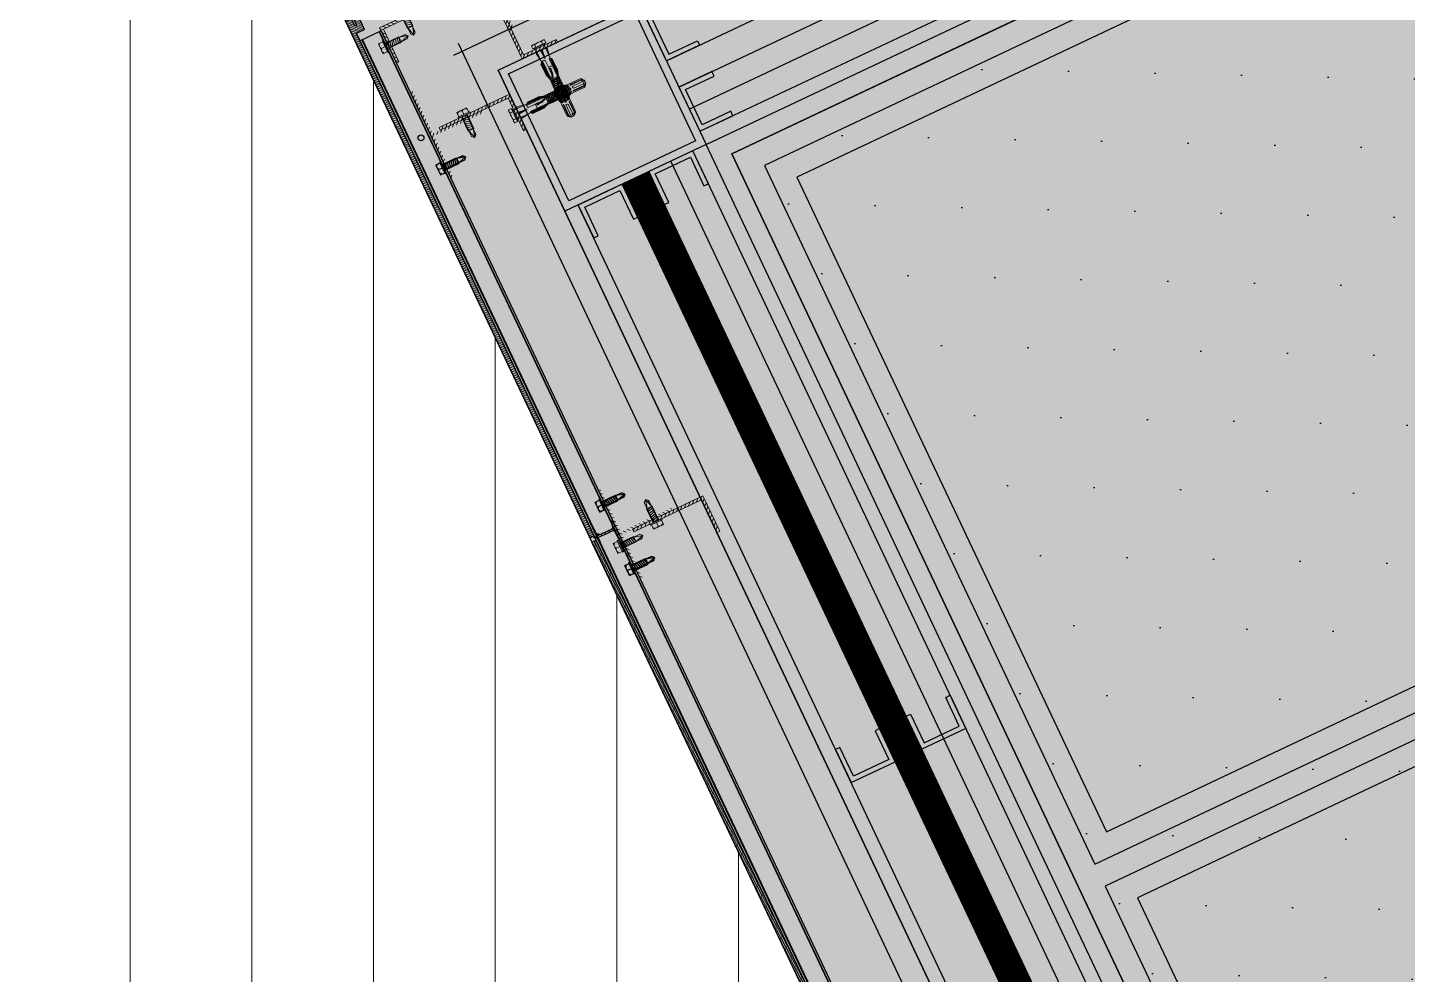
# Model space of a CAD drawing. Header units: metres. Extents: x 678805 to 1359287, y 2747329 to 5497370.
# Drawn here: x 679721.941 to 679723.355, y 2748702.322 to 2748703.293 of the extents above; entities that cross this region are included whole.
import ezdxf
from ezdxf.enums import TextEntityAlignment as Align

# ---------------------------------------------------------------- set-up
doc = ezdxf.new("R2010")
doc.units = ezdxf.units.M
doc.linetypes.add('XREF_MON_BUILDINGS$0$Hidden', pattern=[0.004, 0.002, -0.002])
doc.linetypes.add('XREF_MON_SFT_TREES$0$HIDDEN', pattern=[0.375, 0.25, -0.125])
for name, color, linetype in [('00_XREF_MON_HSC_PAVEMENT', 7, 'Continuous'), ('00_XREF_TWQ_BUILDINGS', 7, 'Continuous'), ('00_XREF_TWQ_SFT_TREES', 7, 'Continuous'), ('XREF_MON_BUILDINGS$0$00-Modulos DEFINIDOS', 7, 'Continuous'), ('XREF_MON_BUILDINGS$0$00-Modulos ROOFS', 2, 'Continuous'), ('XREF_MON_BUILDINGS$0$02-H-INST', 252, 'Continuous'), ('XREF_MON_BUILDINGS$0$02-L-01_Structure', 2, 'Continuous'), ('XREF_MON_BUILDINGS$0$02-L-01_Structure t2', 7, 'Continuous'), ('XREF_MON_BUILDINGS$0$02-L-01_Struture aux', 4, 'Continuous'), ('XREF_MON_BUILDINGS$0$02-L-Insulation', 252, 'Continuous'), ('XREF_MON_BUILDINGS$0$02-L-INT Panel', 5, 'Continuous'), ('XREF_MON_BUILDINGS$0$02-L-panel', 5, 'Continuous'), ('XREF_MON_BUILDINGS$0$02_L_Furniture', 7, 'Continuous'), ('XREF_MON_SFT_TREES$0$SL_TREE_CANOPY', 251, 'XREF_MON_SFT_TREES$0$HIDDEN')]:
    doc.layers.add(name, color=color, linetype=linetype)
for name, color, linetype, true_color in [('02-L-Waterfeatures 01', 7, 'Continuous', 0x4da6ff), ('XREF_MON_BUILDINGS$0$0-WIPEOUTS', 7, 'Continuous', 0xffffff), ('XREF_MON_BUILDINGS$0$02-KL-06 Food_Kiosks', 7, 'Continuous', 0xdf5911), ('XREF_MON_SFT_TREES$0$SL_TREE_AZADIRACHTA_INDICA', 7, 'Continuous', 0x9ec82d)]:
    doc.layers.add(name, color=color, linetype=linetype, true_color=true_color)
doc.layers.add('XREF_MON_BUILDINGS$0$00-AUX STRUCTURE', color=3, linetype='Continuous', plot=False)
doc.layers.add('XREF_MON_BUILDINGS$0$00_AUX', color=3, linetype='Continuous', plot=False)
for name, color, linetype, lineweight in [('XREF_MON_BUILDINGS$0$02-H-251', 251, 'Continuous', 0), ('XREF_MON_BUILDINGS$0$02-H-254', 254, 'Continuous', 0), ('XREF_MON_BUILDINGS$0$02-L-01_Structure L', 7, 'Continuous', 5), ('XREF_MON_BUILDINGS$0$02-L-01_Structure T', 8, 'Continuous', 5), ('XREF_MON_GENERAL_LAYOUT$0$02-L-Material Change', 251, 'Continuous', 5)]:
    doc.layers.add(name, color=color, linetype=linetype, lineweight=lineweight)
doc.layers.add('XREF_MON_HSC_PAVEMENT$0$03-TR-Pavement_02_Sealed Gravel', color=7, linetype='Continuous', lineweight=5, true_color=0x38321e)
doc.layers.add('XREF_MON_HSC_PAVEMENT$0$03-TR-Pavement_06_Concrete Slab in situ', color=7, linetype='Continuous', lineweight=9, true_color=0xf7f7f7)
doc.layers.get('XREF_MON_BUILDINGS$0$02-KL-06 Food_Kiosks').off()
doc.layers.get('XREF_MON_SFT_TREES$0$SL_TREE_AZADIRACHTA_INDICA').off()
doc.styles.add('XREF_MON_GENERAL_LAYOUT$0$Standard', font='arial.ttf')
doc.linetypes.add('XREF_MON_BUILDINGS$0$BATTING', pattern='A,0.0001,-0.1,[134,ltypeshp.shx,S=0.1,R=0,X=-0.1,Y=0],-0.2,[134,ltypeshp.shx,S=0.1,R=180,X=0.1,Y=0],-0.1', length=0.4001)

# ---------------------------------------------------------------- blocks, each defined once
blk = doc.blocks.new('XREF_MON_BUILDINGS$0$modulo kiosco')
at = {"layer": 'XREF_MON_BUILDINGS$0$0-WIPEOUTS', "true_color": 0xfcfcfc}
h = blk.add_hatch(color=7, dxfattribs=at)
h.dxf.hatch_style = 1
h.paths.add_polyline_path([(119.6986, -61.6206), (119.6986, -56.8206), (124.4986, -56.8206), (124.4986, -61.6206)])
at = {"layer": 'XREF_MON_BUILDINGS$0$00-Modulos ROOFS', "lineweight": 0}
blk.add_lwpolyline([(119.6986, -61.6206), (119.6986, -56.8206), (124.4986, -56.8206), (124.4986, -61.6206)], close=True, dxfattribs=at)
at = {"layer": 'XREF_MON_BUILDINGS$0$00-Modulos ROOFS'}
blk.add_lwpolyline([(124.4986, -57.1206), (124.4986, -56.8206), (124.1986, -56.8206), (119.9986, -56.8206), (119.6986, -56.8206), (119.6986, -57.1206), (119.6986, -61.3206), (119.6986, -61.6206), (119.9986, -61.6206), (124.1986, -61.6206), (124.4986, -61.6206), (124.4986, -61.3206)], close=True, dxfattribs=at)
blk = doc.blocks.new('XREF_MON_BUILDINGS$0$PILAR STRUCTURE')
at = {"layer": 'XREF_MON_BUILDINGS$0$02-L-01_Structure', "linetype": 'Continuous'}
h = blk.add_hatch(dxfattribs=at)
h.set_pattern_fill('ANGLE', color=252)
h.set_pattern_definition([(0, (-144.6596, 18.5684), (0, 6.985), [5.08, -1.905]), (90, (-144.6596, 18.5684), (-6.985, 4e-16), [5.08, -1.905])])
h.paths.add_polyline_path([(-0.08, -0.08), (0.08, -0.08), (0.08, 0.08), (-0.08, 0.08)])
h.paths.add_polyline_path([(-0.072, -0.072), (0.072, -0.072), (0.072, 0.072), (-0.072, 0.072)], flags=16)
h = blk.add_hatch(color=252, dxfattribs=at)
h.dxf.hatch_style = 1
h.paths.add_polyline_path([(-0.072, -0.072), (0.072, -0.072), (0.072, 0.072), (-0.072, 0.072)], flags=16)
h.paths.add_polyline_path([(-0.08, -0.08), (0.08, -0.08), (0.08, 0.08), (-0.08, 0.08)])
for points in [[(-0.08, -0.08), (0.08, -0.08), (0.08, 0.08), (-0.08, 0.08)], [(-0.072, -0.072), (0.072, -0.072), (0.072, 0.072), (-0.072, 0.072)]]:
    blk.add_lwpolyline(points, close=True, dxfattribs=at)
blk = doc.blocks.new('XREF_MON_BUILDINGS$0$ULMA_Escuadra40x80_Seccion')
at = {"layer": 'XREF_MON_BUILDINGS$0$02-H-251', "ltscale": 125}
h = blk.add_hatch(dxfattribs=at)
h.set_pattern_fill('ANSI31', color=256, scale=0.001, angle=360, style=0)
h.paths.add_polyline_path([(0, 0.08), (0.003, 0.08), (0.003, 0.003), (0.04, 0.003), (0.04, 0), (0, 0)])
at = {"layer": 'XREF_MON_BUILDINGS$0$02-L-01_Structure L', "linetype": 'Continuous'}
blk.add_lwpolyline([(0, 0.08), (0.003, 0.08), (0.003, 0.003), (0.04, 0.003), (0.04, 0), (0, 0)], close=True, dxfattribs=at)
blk = doc.blocks.new('XREF_MON_BUILDINGS$0$ULMA_Anclaje fijacion a forjado y a cerramiento base')
at = {"layer": 'XREF_MON_BUILDINGS$0$02-L-01_Structure T', "linetype": 'Continuous'}
for p, q in [((-0.095, 0.0049), (-0.098, 0.0019)), ((-0.095, 0.0038), (-0.098, 0.0016)), ((-0.098, 0.0009), (-0.095, 0.0031)), ((-0.098, 0), (-0.098, 0.0019)), ((-0.098, 0), (-0.098, -0.0019)), ((-0.095, 0.0012), (-0.096, 0.0004)), ((-0.0564, 0.0049), (-0.095, 0.0049)), ((-0.095, 0.0038), (-0.095, 0.0049)), ((-0.0795, 0.0038), (-0.095, 0.0038)), ((-0.0795, 0.0031), (-0.095, 0.0031)), ((-0.095, 0.0012), (-0.095, 0.0031)), ((-0.0805, 0.0012), (-0.095, 0.0012)), ((-0.0805, 0.0008), (-0.0805, 0.0012)), ((-0.0792, 0.0037), (-0.0795, 0.0038)), ((-0.0795, 0.0031), (-0.0792, 0.0032)), ((-0.079, 0.0034), (-0.0792, 0.0037)), ((-0.0792, 0.0032), (-0.079, 0.0034)), ((-0.0724, 0.0005), (-0.0775, 0.0005)), ((-0.0724, 0.0005), (-0.0775, 0.0005)), ((-0.0428, 0.003), (-0.0768, 0.003)), ((-0.0768, 0.0005), (-0.0768, 0.003)), ((-0.076, 0.0036), (-0.076, 0.0049)), ((-0.058, 0.0036), (-0.076, 0.0036)), ((-0.0755, 0.0049), (-0.0699, 0.0064)), ((-0.0755, 0.0043), (-0.0755, 0.0049)), ((-0.0752, 0.0005), (-0.0752, 0.003)), ((-0.057, 0.0044), (-0.075, 0.0044)), ((-0.0744, 0.0005), (-0.0744, 0.003)), ((-0.0728, 0.0005), (-0.0728, 0.003)), ((-0.072, 0.0005), (-0.072, 0.003)), ((-0.0599, 0.006), (-0.0714, 0.006)), ((-0.0714, 0.006), (-0.0714, 0.0049)), ((-0.0714, 0.006), (-0.0714, 0.0049)), ((-0.0704, 0.0008), (-0.0704, 0.003)), ((-0.0704, 0.0003), (-0.0704, 0.0008)), ((-0.0606, 0.0064), (-0.0699, 0.0064)), ((-0.0699, 0.0064), (-0.0699, 0.006)), ((-0.0696, 0.003), (-0.0696, 0)), ((-0.068, 0.0019), (-0.068, 0.003)), ((-0.068, 0.0008), (-0.068, 0.0019)), ((-0.068, 0), (-0.068, 0.0008)), ((-0.068, 0), (-0.068, -0.0008)), ((-0.0672, 0.0021), (-0.0672, 0.003)), ((-0.0672, 0.0011), (-0.0672, 0.0021)), ((-0.0672, 0), (-0.0672, 0.0011)), ((-0.0672, 0), (-0.0672, -0.0011)), ((-0.0656, 0.0022), (-0.0656, 0.003)), ((-0.0656, 0.0012), (-0.0656, 0.0022)), ((-0.0656, 0), (-0.0656, 0.0012)), ((-0.0656, 0), (-0.0656, -0.0013)), ((-0.0648, 0.0022), (-0.0648, 0.003)), ((-0.0648, 0.0012), (-0.0648, 0.0022)), ((-0.0648, 0), (-0.0648, 0.0012)), ((-0.0648, 0), (-0.0648, -0.0013)), ((-0.0632, 0.0022), (-0.0632, 0.003)), ((-0.0632, 0.0012), (-0.0632, 0.0022)), ((-0.0632, 0), (-0.0632, 0.0012)), ((-0.0632, 0), (-0.0632, -0.0013)), ((-0.0586, 0.0022), (-0.0625, 0.0022)), ((-0.0586, 0.0012), (-0.0625, 0.0012)), ((-0.0624, 0.0022), (-0.0624, 0.003)), ((-0.0624, 0), (-0.0624, 0.0012)), ((-0.0624, 0), (-0.0624, -0.0013)), ((-0.0608, 0.0022), (-0.0608, 0.003)), ((-0.0608, 0), (-0.0608, 0.0012)), ((-0.0608, 0), (-0.0608, -0.0013)), ((-0.0606, 0.0064), (-0.0606, 0.006)), ((-0.0606, 0.0064), (-0.058, 0.0049)), ((-0.06, 0.0022), (-0.06, 0.003)), ((-0.06, 0), (-0.06, 0.0012)), ((-0.06, 0), (-0.06, -0.003)), ((-0.0599, 0.006), (-0.0599, 0.0049)), ((-0.0584, 0.0022), (-0.0584, 0.003)), ((-0.0584, 0), (-0.0584, 0.0012)), ((-0.0584, 0), (-0.0584, -0.003)), ((-0.058, 0.0049), (-0.058, 0.0044)), ((-0.0576, 0.0022), (-0.0576, 0.003)), ((-0.0576, -0.003), (-0.0576, 0.0012)), ((-0.057, 0.0046), (-0.057, 0.0049)), ((-0.0564, 0.003), (-0.0564, 0.0049)), ((-0.056, 0.0018), (-0.056, 0.003)), ((-0.056, 0), (-0.056, 0.0007)), ((-0.056, 0), (-0.056, -0.003)), ((-0.0548, 0.0049), (-0.0559, 0.0042)), ((-0.0552, 0.0014), (-0.0552, 0.003)), ((-0.0552, 0.0003), (-0.0552, -0.003)), ((-0.054, 0.0049), (-0.0548, 0.0049)), ((-0.0548, 0.003), (-0.0548, 0.0049)), ((-0.054, 0.003), (-0.054, 0.0049)), ((-0.0536, 0.0003), (-0.0536, 0.003)), ((-0.0524, 0.0049), (-0.0535, 0.0042)), ((-0.0528, 0), (-0.0528, 0.003)), ((-0.0528, 0), (-0.0528, -0.0003)), ((-0.0524, 0.003), (-0.0524, 0.0049)), ((-0.0516, 0.0049), (-0.0524, 0.0049)), ((-0.0516, 0.003), (-0.0516, 0.0049)), ((-0.0512, 0), (-0.0512, 0.003)), ((-0.0512, 0), (-0.0512, -0.001)), ((-0.05, 0.0049), (-0.0511, 0.0042)), ((-0.0504, 0), (-0.0504, 0.003)), ((-0.0504, 0), (-0.0504, -0.0012)), ((-0.0492, 0.0049), (-0.05, 0.0049)), ((-0.05, 0.003), (-0.05, 0.0049)), ((-0.0492, 0.003), (-0.0492, 0.0049)), ((-0.0488, 0.0022), (-0.0488, 0.003)), ((-0.0488, 0.0012), (-0.0488, 0.0026)), ((-0.0488, 0), (-0.0488, 0.0012)), ((-0.0488, 0), (-0.0488, -0.0013)), ((-0.0476, 0.0049), (-0.0487, 0.0042)), ((-0.048, 0), (-0.048, 0.003)), ((-0.048, 0), (-0.048, -0.0013)), ((-0.0476, 0.003), (-0.0476, 0.0049)), ((-0.0468, 0.0049), (-0.0476, 0.0049)), ((-0.0424, 0.0022), (-0.0475, 0.0022)), ((-0.0424, 0.0012), (-0.0475, 0.0012)), ((-0.0468, 0.003), (-0.0468, 0.0049)), ((-0.0464, 0.0022), (-0.0464, 0.003)), ((-0.0464, 0), (-0.0464, 0.0012)), ((-0.0464, 0), (-0.0464, -0.0013)), ((-0.0452, 0.0049), (-0.0463, 0.0042)), ((-0.0456, 0.0022), (-0.0456, 0.003)), ((-0.0456, 0), (-0.0456, 0.0012)), ((-0.0456, 0), (-0.0456, -0.0013)), ((-0.0444, 0.0049), (-0.0452, 0.0049)), ((-0.0452, 0.003), (-0.0452, 0.0049)), ((-0.0444, 0.003), (-0.0444, 0.0049)), ((-0.044, 0.0022), (-0.044, 0.003)), ((-0.044, 0.0022), (-0.044, 0.003)), ((-0.044, 0), (-0.044, 0.0012)), ((-0.044, 0), (-0.044, 0.0012)), ((-0.044, 0), (-0.044, -0.0013)), ((-0.044, 0), (-0.044, -0.003)), ((-0.0428, 0.0049), (-0.0439, 0.0042)), ((0, 0.0049), (-0.0428, 0.0049)), ((-0.0428, 0.003), (-0.0428, 0.0049)), ((-0.042, 0.0049), (-0.042, 0.0022)), ((-0.0185, 0.0036), (-0.042, 0.0036)), ((-0.042, 0.0012), (-0.042, 0.001)), ((-0.0405, 0.001), (-0.042, 0.001)), ((-0.0415, 0.0049), (-0.0359, 0.0064)), ((-0.0415, 0.0043), (-0.0415, 0.0049)), ((-0.0175, 0.0044), (-0.041, 0.0044)), ((-0.0312, 0.001), (-0.038, 0.001)), ((-0.0196, 0.006), (-0.0374, 0.006)), ((-0.0374, 0.006), (-0.0374, 0.0049)), ((-0.02, 0.0064), (-0.0359, 0.0064)), ((-0.0359, 0.0064), (-0.0359, 0.006)), ((-0.0356, 0.0005), (-0.0319, 0.0005)), ((-0.0319, 0.0005), (-0.0356, 0.0005)), ((-0.0282, 0.001), (-0.0308, 0.001)), ((-0.0282, 0.001), (-0.028, 0.0008)), ((-0.0282, 0.001), (-0.0282, -0.0036)), ((-0.0278, 0.001), (-0.028, 0.0008)), ((-0.028, 0.0008), (-0.028, -0.0036)), ((-0.0278, 0.001), (-0.0278, -0.0036)), ((-0.018, 0.001), (-0.0278, 0.001)), ((-0.02, 0.0064), (-0.02, 0.006)), ((-0.0185, 0.0049), (-0.02, 0.0064)), ((-0.0196, 0.0049), (-0.0196, 0.006)), ((-0.0185, 0.0049), (-0.0185, 0.0044)), ((-0.0175, 0.0049), (-0.0175, 0.0015)), ((-0.0052, 0.0064), (-0.0159, 0.0049)), ((-0.0043, 0.0009), (-0.0159, 0)), ((-0.0159, 0), (-0.0052, 0)), ((-0.0052, 0.0049), (-0.0052, 0.0064)), ((-0.0052, 0.0064), (-0.0043, 0.0049)), ((-0.0043, 0.0009), (-0.0052, 0)), ((-0.0043, -0.0009), (-0.0052, 0)), ((-0.0043, -0.0009), (-0.0043, 0.0009)), ((0.0015, 0.0064), (0, 0.0049)), ((0, 0), (0, 0.0049)), ((0, 0), (0, -0.0049)), ((0.002, 0.0064), (0.0015, 0.0064)), ((0.0015, 0), (0.0015, 0.0064)), ((0.0015, 0), (0.0015, -0.0064)), ((0.002, 0.0075), (0.0059, 0.0075)), ((0.002, -0.0075), (0.002, 0.0075)), ((0.002, 0), (0.002, 0.0064)), ((0.002, 0.0038), (0.0059, 0.0038)), ((0.002, 0), (0.002, -0.0064)), ((0.0065, 0.0065), (0.0059, 0.0075)), ((0.0065, -0.0065), (0.0065, 0.0065)), ((-0.098, -0.0009), (-0.095, -0.0031)), ((-0.095, -0.0038), (-0.098, -0.0016)), ((-0.095, -0.0049), (-0.098, -0.0019)), ((-0.095, -0.0012), (-0.096, -0.0004)), ((-0.095, -0.0012), (-0.095, -0.0031)), ((-0.0825, -0.0012), (-0.095, -0.0012)), ((-0.0795, -0.0031), (-0.095, -0.0031)), ((-0.095, -0.0038), (-0.095, -0.0049)), ((-0.0795, -0.0038), (-0.095, -0.0038)), ((-0.0564, -0.0049), (-0.095, -0.0049)), ((-0.0792, -0.0032), (-0.0795, -0.0031)), ((-0.0795, -0.0038), (-0.0792, -0.0037)), ((-0.079, -0.0034), (-0.0792, -0.0032)), ((-0.0792, -0.0037), (-0.079, -0.0034)), ((-0.0724, -0.0005), (-0.0775, -0.0005)), ((-0.0724, -0.0005), (-0.0775, -0.0005)), ((-0.0768, -0.0005), (-0.0768, -0.003)), ((-0.0428, -0.003), (-0.0768, -0.003)), ((-0.076, -0.0036), (-0.076, -0.0049)), ((-0.058, -0.0036), (-0.076, -0.0036)), ((-0.0755, -0.0043), (-0.0755, -0.0049)), ((-0.0755, -0.0049), (-0.0699, -0.0064)), ((-0.0752, -0.0005), (-0.0752, -0.003)), ((-0.057, -0.0044), (-0.075, -0.0044)), ((-0.0744, -0.0005), (-0.0744, -0.003)), ((-0.0728, -0.0005), (-0.0728, -0.003)), ((-0.072, -0.0005), (-0.072, -0.003)), ((-0.0714, -0.0049), (-0.0714, -0.006)), ((-0.0714, -0.0049), (-0.0714, -0.006)), ((-0.0599, -0.006), (-0.0714, -0.006)), ((-0.0704, -0.0008), (-0.0704, -0.003)), ((-0.0699, -0.006), (-0.0699, -0.0064)), ((-0.0606, -0.0064), (-0.0699, -0.0064)), ((-0.0696, -0.0011), (-0.0696, -0.003)), ((-0.068, -0.0019), (-0.068, -0.003)), ((-0.0672, -0.0021), (-0.0672, -0.003)), ((-0.0605, -0.0013), (-0.0656, -0.0013)), ((-0.0656, -0.0022), (-0.0656, -0.003)), ((-0.0656, -0.0022), (-0.0605, -0.0022)), ((-0.0648, -0.0022), (-0.0648, -0.003)), ((-0.0632, -0.0022), (-0.0632, -0.003)), ((-0.0624, -0.0022), (-0.0624, -0.003)), ((-0.0608, -0.0022), (-0.0608, -0.003)), ((-0.0606, -0.0064), (-0.058, -0.0049)), ((-0.0606, -0.006), (-0.0606, -0.0064)), ((-0.0599, -0.0049), (-0.0599, -0.006)), ((-0.058, -0.0044), (-0.058, -0.0049)), ((-0.057, -0.0044), (-0.057, -0.0049)), ((-0.0564, -0.003), (-0.0564, -0.0049)), ((-0.0548, -0.0049), (-0.0559, -0.0042)), ((-0.0548, -0.003), (-0.0548, -0.0049)), ((-0.054, -0.0049), (-0.0548, -0.0049)), ((-0.054, -0.003), (-0.054, -0.0049)), ((-0.0536, -0.0009), (-0.0536, -0.003)), ((-0.0524, -0.0049), (-0.0535, -0.0042)), ((-0.0528, -0.0014), (-0.0528, -0.003)), ((-0.0524, -0.003), (-0.0524, -0.0049)), ((-0.0516, -0.0049), (-0.0524, -0.0049)), ((-0.0516, -0.003), (-0.0516, -0.0049)), ((-0.0512, -0.002), (-0.0512, -0.003)), ((-0.05, -0.0049), (-0.0511, -0.0042)), ((-0.0504, -0.0022), (-0.0504, -0.003)), ((-0.05, -0.003), (-0.05, -0.0049)), ((-0.0492, -0.0049), (-0.05, -0.0049)), ((-0.0455, -0.0013), (-0.0494, -0.0013)), ((-0.0455, -0.0022), (-0.0494, -0.0022)), ((-0.0492, -0.003), (-0.0492, -0.0049)), ((-0.0488, -0.0022), (-0.0488, -0.003)), ((-0.0476, -0.0049), (-0.0487, -0.0042)), ((-0.048, -0.0022), (-0.048, -0.003)), ((-0.0476, -0.003), (-0.0476, -0.0049)), ((-0.0468, -0.0049), (-0.0476, -0.0049)), ((-0.0468, -0.003), (-0.0468, -0.0049)), ((-0.0464, -0.0022), (-0.0464, -0.003)), ((-0.0452, -0.0049), (-0.0463, -0.0042)), ((-0.0456, -0.0022), (-0.0456, -0.003)), ((-0.0452, -0.003), (-0.0452, -0.0049)), ((-0.0444, -0.0049), (-0.0452, -0.0049)), ((-0.0444, -0.003), (-0.0444, -0.0049)), ((-0.044, -0.0022), (-0.044, -0.003)), ((-0.0428, -0.0049), (-0.0439, -0.0042)), ((-0.0428, -0.003), (-0.0428, -0.0049)), ((0, -0.0049), (-0.0428, -0.0049)), ((-0.042, -0.0036), (-0.042, -0.0049)), ((-0.0185, -0.0036), (-0.042, -0.0036)), ((-0.0415, -0.0043), (-0.0415, -0.0049)), ((-0.0415, -0.0049), (-0.0359, -0.0064)), ((-0.0175, -0.0044), (-0.041, -0.0044)), ((-0.0374, -0.0049), (-0.0374, -0.006)), ((-0.0196, -0.006), (-0.0374, -0.006)), ((-0.0359, -0.006), (-0.0359, -0.0064)), ((-0.02, -0.0064), (-0.0359, -0.0064)), ((-0.0319, -0.0005), (-0.0356, -0.0005)), ((-0.0356, -0.0005), (-0.0319, -0.0005)), ((-0.0185, -0.0049), (-0.02, -0.0064)), ((-0.02, -0.006), (-0.02, -0.0064)), ((-0.0196, -0.0049), (-0.0196, -0.006)), ((-0.0185, -0.0044), (-0.0185, -0.0049)), ((-0.0175, -0.0046), (-0.0175, -0.0049)), ((-0.0043, -0.0009), (-0.0159, 0)), ((-0.0052, -0.0064), (-0.0159, -0.0049)), ((-0.0052, -0.0049), (-0.0052, -0.0064)), ((-0.0052, -0.0064), (-0.0043, -0.0049)), ((0.0015, -0.0064), (0, -0.0049)), ((0.002, -0.0064), (0.0015, -0.0064)), ((0.002, -0.0038), (0.0059, -0.0038)), ((0.002, -0.0075), (0.0059, -0.0075)), ((0.0065, -0.0065), (0.0059, -0.0075))]:
    blk.add_line(p, q, dxfattribs=at)
for centre, radius, start, end in [((-0.0957, 0), 0.0005, 130.2691, 229.7309), ((-0.0825, 0.0008), 0.002, 270, 0), ((-0.0775, 0), 0.0005, 89.9975, 270), ((-0.0775, 0), 0.0005, 90, 270.0025), ((-0.075, 0.0034), 0.001, 90, 168.463), ((-0.0724, -0.007), 0.0075, 61.0463, 90), ((-0.0695, 0.006), 0.001, 180, 0), ((-0.0671, 0.006), 0.001, 180, 0), ((-0.0647, 0.006), 0.001, 180, 0), ((-0.0623, 0.006), 0.001, 180, 0), ((-0.0625, 0.0017), 0.0005, 90, 270.0116), ((-0.0605, 0.0017), 0.0005, 270.0013, 90), ((-0.0586, -0.0053), 0.0075, 48.5904, 90), ((-0.0586, -0.0053), 0.0065, 48.5904, 90), ((-0.058, 0.0046), 0.001, 270, 0), ((-0.0561, 0.0045), 0.0003, 180, 300), ((-0.0586, 0.0052), 0.0065, 306.1289, 311.4096), ((-0.0494, -0.0053), 0.0075, 128.1223, 131.4096), ((-0.0537, 0.0045), 0.0003, 180, 300), ((-0.0494, 0.0052), 0.0065, 228.5904, 270), ((-0.0513, 0.0045), 0.0003, 180, 300), ((-0.0489, 0.0045), 0.0003, 180, 300), ((-0.0475, 0.0017), 0.0005, 90, 270.0025), ((-0.0465, 0.0045), 0.0003, 180, 300), ((-0.0455, 0.0017), 0.0005, 270, 90), ((-0.0441, 0.0045), 0.0003, 180, 300), ((-0.0424, -0.0053), 0.0075, 61.0463, 90), ((-0.0424, -0.0053), 0.0065, 61.0463, 90), ((-0.041, 0.0034), 0.001, 90, 168.463), ((-0.0356, 0.007), 0.0075, 241.0463, 270), ((-0.0356, 0.007), 0.0065, 241.0463, 269.9987), ((-0.0356, -0.007), 0.0075, 90, 111.0361), ((-0.0355, 0.006), 0.001, 180, 0), ((-0.0355, 0.006), 0.001, 180, 0), ((-0.0327, 0.006), 0.001, 180, 0), ((-0.031, 0), 0.001, 209.9997, 150), ((-0.031, 0), 0.001, 210, 150.0003), ((-0.0299, 0.006), 0.001, 180, 0), ((-0.0271, 0.006), 0.001, 180, 0), ((-0.0243, 0.006), 0.001, 180, 0), ((-0.0215, 0.006), 0.001, 180, 0), ((-0.0185, 0.0046), 0.001, 270, 0), ((-0.018, 0.0015), 0.0005, 270, 0), ((0.0032, 0.0056), 0.00332, 325.6168, 34.3832), ((-0.0059, 0), 0.0124, 342.4126, 17.5874), ((-0.075, -0.0034), 0.001, 191.537, 270), ((-0.0724, 0.007), 0.0075, 270, 291.0395), ((-0.0724, -0.007), 0.0065, 61.0463, 90), ((-0.0695, -0.006), 0.001, 0, 180), ((-0.0656, 0.0052), 0.0075, 241.0463, 270), ((-0.0656, 0.0052), 0.0065, 241.0463, 269.9987), ((-0.0671, -0.006), 0.001, 0, 180), ((-0.0647, -0.006), 0.001, 0, 180), ((-0.0623, -0.006), 0.001, 0, 180), ((-0.0625, -0.0018), 0.0005, 89.9884, 270), ((-0.0605, -0.0018), 0.0005, 270, 89.9987), ((-0.058, -0.0046), 0.001, 11.537, 90), ((-0.0561, -0.0045), 0.0003, 60, 180), ((-0.0494, 0.0052), 0.0075, 228.5904, 270), ((-0.0586, 0.0052), 0.0075, 308.1223, 311.4096), ((-0.0537, -0.0045), 0.0003, 60, 180), ((-0.0494, -0.0053), 0.0065, 126.1289, 131.4096), ((-0.0513, -0.0045), 0.0003, 60, 180), ((-0.0489, -0.0045), 0.0003, 60, 180), ((-0.0475, -0.0018), 0.0005, 89.9975, 270), ((-0.0465, -0.0045), 0.0003, 60, 180), ((-0.0455, -0.0018), 0.0005, 270, 90), ((-0.0441, -0.0045), 0.0003, 60, 180), ((-0.041, -0.0034), 0.001, 191.537, 270), ((-0.0355, -0.006), 0.001, 0, 180), ((-0.0355, -0.006), 0.001, 0, 180), ((-0.0327, -0.006), 0.001, 0, 180), ((-0.0299, -0.006), 0.001, 0, 180), ((-0.0271, -0.006), 0.001, 0, 180), ((-0.0243, -0.006), 0.001, 0, 180), ((-0.0215, -0.006), 0.001, 0, 180), ((-0.0185, -0.0046), 0.001, 0, 90), ((0.0032, -0.0056), 0.00332, 325.6168, 34.3832)]:
    blk.add_arc(centre, radius, start, end, dxfattribs=at)
blk = doc.blocks.new('XREF_MON_BUILDINGS$0$ULMA_Montante VV')
at = {"layer": 'XREF_MON_BUILDINGS$0$02-H-251', "ltscale": 125}
h = blk.add_hatch(dxfattribs=at)
h.set_pattern_fill('ANSI31', color=256, scale=0.001, angle=450, style=0)
h.set_pattern_definition([(135, (-0.05125, -0.0025), (-0.00224506, -0.00224506), [])])
edge = h.paths.add_edge_path()
edge.add_line((-0.051, -0.0025), (0.0484, -0.0025))
edge.add_arc((0.0484, -0.0022), 0.0003, 270, 360)
edge.add_line((0.0487, -0.0022), (0.0487, -0.0003))
edge.add_arc((0.0484, -0.0003), 0.0003, 0, 90)
edge.add_line((0.0484, 0), (0, 0))
edge.add_line((0, 0), (0, 0.0572))
edge.add_arc((-0.0003, 0.0572), 0.0003, 0, 90)
edge.add_line((-0.0003, 0.0575), (-0.0022, 0.0575))
edge.add_arc((-0.0022, 0.0572), 0.0003, 90, 180)
edge.add_line((-0.0025, 0.0572), (-0.0025, 0))
edge.add_line((-0.0025, 0), (-0.051, 0))
edge.add_arc((-0.051, -0.0003), 0.0003, 90, 180)
edge.add_line((-0.0513, -0.0003), (-0.0513, -0.0022))
edge.add_arc((-0.051, -0.0022), 0.0003, 180, 270)
blk = doc.blocks.new('XREF_MON_BUILDINGS$0$AUTORROSCANTE')
at = {"layer": 'XREF_MON_BUILDINGS$0$02-L-01_Structure t2', "color": 0}
for p, q in [((-31.2, 5.6), (-26.2, 5.6)), ((-31.2, 0), (-26.2, 0)), ((-2.4, 2.5), (-25, 2.5)), ((0, 0), (-9, 2.5)), ((0, 0), (-3.6, -1.1)), ((0, 0), (-2.4, 2.5)), ((0, 0), (-2.4, -2.5)), ((-31.2, -5.6), (-26.2, -5.6)), ((-2.4, -2.5), (-25, -2.5)), ((-3.6, -1.1), (-2.4, -2.5))]:
    blk.add_line(p, q, dxfattribs=at)
at = {"layer": 'XREF_MON_BUILDINGS$0$02-L-01_Structure t2', "color": 253}
for p, q in [((-25, 3.1), (-9, 3.1)), ((-23.5, -3.1), (-25, 2.7)), ((-21.4, -3.1), (-23.1, 3.1)), ((-19.3, -3.1), (-21, 3.1)), ((-17.3, -3.1), (-18.9, 3.1)), ((-15.2, -3.1), (-16.9, 3.1)), ((-13.1, -3.1), (-14.8, 3.1)), ((-11.1, -3.1), (-12.7, 3.1)), ((-9, -3.1), (-10.7, 3.1)), ((-9, -3.1), (-9, 3.1)), ((-25, -3.1), (-9, -3.1)), ((-3.6, -1.1), (-9, -2.5))]:
    blk.add_line(p, q, dxfattribs=at)
at = {"layer": 'XREF_MON_BUILDINGS$0$02-L-01_Structure t2', "color": 0}
for points in [[(-31.2, 5.6), (-26.2, 5.6), (-26.2, -5.6), (-31.2, -5.6)], [(-26.2, 6.5), (-25, 6.5), (-25, -6.5), (-26.2, -6.5)]]:
    blk.add_lwpolyline(points, close=True, dxfattribs=at)
for centre, start, end in [((-27, 2.4), 129.284, 214.1828), ((-27, -2.4), 145.8304, 230.7333)]:
    blk.add_arc(centre, 4.21, start, end, dxfattribs=at)
blk = doc.blocks.new('XREF_MON_BUILDINGS$0$ULMA_Autotaladrante')
at = {"layer": 'XREF_MON_BUILDINGS$0$02-L-01_Structure T', "color": 252}
for p, q in [((-0.025, 0), (-0.0226, 0.0025)), ((-0.025, 0), (-0.016, 0.0025)), ((-0.025, 0), (-0.0226, -0.0025)), ((-0.025, 0), (-0.0214, -0.0011)), ((-0.0226, 0.0025), (0, 0.0025)), ((0, 0.0032), (-0.016, 0.0032)), ((-0.016, -0.0031), (-0.016, 0.0032)), ((-0.016, -0.0031), (-0.0143, 0.0032)), ((-0.0139, -0.0031), (-0.0123, 0.0032)), ((-0.0119, -0.0031), (-0.0102, 0.0032)), ((-0.0098, -0.0031), (-0.0081, 0.0032)), ((-0.0077, -0.0031), (-0.0061, 0.0032)), ((-0.0057, -0.0031), (-0.004, 0.0032)), ((-0.0036, -0.0031), (-0.0019, 0.0032)), ((-0.0015, -0.0031), (0, 0.0027)), ((0.0062, 0.0056), (0.0012, 0.0056)), ((0.0062, 0), (0.0012, 0)), ((-0.0214, -0.0011), (-0.0226, -0.0025)), ((-0.0226, -0.0025), (0, -0.0025)), ((-0.0214, -0.0011), (-0.016, -0.0025)), ((0, -0.0031), (-0.016, -0.0031)), ((0.0062, -0.0056), (0.0012, -0.0056))]:
    blk.add_line(p, q, dxfattribs=at)
for points in [[(0.0012, 0.0065), (0, 0.0065), (0, -0.0065), (0.0012, -0.0065)], [(0.0062, 0.0056), (0.0012, 0.0056), (0.0012, -0.0056), (0.0062, -0.0056)]]:
    blk.add_lwpolyline(points, close=True, dxfattribs=at)
for centre, start, end in [((0.002, 0.0024), 325.8172, 50.716), ((0.002, -0.0024), 309.2667, 34.1696)]:
    blk.add_arc(centre, 0.00421, start, end, dxfattribs=at)
blk = doc.blocks.new('XREF_MON_BUILDINGS$0$modul 28 ulma')
at = {"layer": 'XREF_MON_BUILDINGS$0$02-H-251', "linetype": 'XREF_MON_BUILDINGS$0$Hidden', "ltscale": 125}
h = blk.add_hatch(dxfattribs=at)
h.set_pattern_fill('ANSI31', color=256, scale=0.001, angle=450, style=0)
h.set_pattern_definition([(135, (175.1422706, -251.473059), (-0.00224506403, -0.00224506403), [])])
edge = h.paths.add_edge_path()
edge.add_line((4.173, 4.7732), (4.175, 4.7732))
edge.add_line((4.175, 4.7732), (4.1818, 4.7734))
edge.add_line((4.1818, 4.7734), (4.1827, 4.7744))
edge.add_arc((4.1829, 4.7742), 0.0003, 407.05, 497.05, ccw=False)
edge.add_line((4.1831, 4.7744), (4.1841, 4.7735))
edge.add_line((4.1841, 4.7735), (4.1858, 4.7736))
edge.add_line((4.1858, 4.7736), (4.1867, 4.7745))
edge.add_arc((4.1869, 4.7743), 0.0003, 407.05, 497.05, ccw=False)
edge.add_line((4.1871, 4.7745), (4.1881, 4.7737))
edge.add_line((4.1881, 4.7737), (4.201, 4.7741))
edge.add_arc((4.201, 4.7761), 0.002, 272.0454, 360)
edge.add_line((4.203, 4.7761), (4.203, 4.7829))
edge.add_line((4.203, 4.7829), (4.203, 4.7922))
edge.add_line((4.203, 4.7922), (4.1978, 4.7922))
edge.add_line((4.1978, 4.7922), (4.1978, 4.7932))
edge.add_line((4.1978, 4.7932), (4.2031, 4.7932))
edge.add_arc((4.2031, 4.7935), 0.0003, 630, 690)
edge.add_line((4.2034, 4.7933), (4.2051, 4.7962))
edge.add_arc((4.2053, 4.7961), 0.0003, 330, 510, ccw=False)
edge.add_line((4.2056, 4.7959), (4.2043, 4.7936))
edge.add_arc((4.2045, 4.7935), 0.0003, 510, 630)
edge.add_line((4.2045, 4.7932), (4.2123, 4.7932))
edge.add_line((4.2123, 4.7932), (4.2123, 4.7922))
edge.add_line((4.2123, 4.7922), (4.2063, 4.7922))
edge.add_line((4.2063, 4.7922), (4.2063, 4.7904))
edge.add_arc((4.206, 4.7904), 0.00025, 180, 360, ccw=False)
edge.add_line((4.2058, 4.7904), (4.2058, 4.7922))
edge.add_line((4.2058, 4.7922), (4.2048, 4.7922))
edge.add_line((4.2048, 4.7922), (4.2048, 4.776))
edge.add_arc((4.2068, 4.776), 0.002, 540, 622.5526)
edge.add_line((4.2065, 4.774), (4.2124, 4.7732))
edge.add_line((4.2124, 4.7732), (4.2124, 4.7714))
edge.add_line((4.2124, 4.7714), (4.173, 4.7714))
edge.add_line((4.173, 4.7714), (4.173, 4.7732))
at = {"layer": 'XREF_MON_BUILDINGS$0$02-H-254', "ltscale": 125}
h = blk.add_hatch(dxfattribs=at)
h.set_pattern_fill('ANSI31', color=256, scale=0.0005, angle=90, style=0)
h.set_pattern_definition([(135, (175.014967, -252.215817), (-0.001122532015, -0.001122532015), [])])
h.paths.add_polyline_path([(3.6065, 4.8001), (4.2013, 4.8001), (4.2013, 4.7952), (3.6065, 4.7952)])
h = blk.add_hatch(dxfattribs=at)
h.set_pattern_fill('ANSI31', color=256, scale=0.0005, style=0)
h.set_pattern_definition([(45, (-252.692307, -174.8416804), (-0.001122532015, 0.001122532015), [])])
h.paths.add_polyline_path([(4.7763, 4.7861), (4.7763, 4.7952), (4.2065, 4.7952), (4.2065, 4.8001), (4.7918, 4.8001), (4.7918, 4.7935), (4.7838, 4.7935), (4.7838, 4.7919), (4.7918, 4.7919), (4.7918, 4.7861)])
at = {"layer": 'XREF_MON_BUILDINGS$0$02-L-01_Struture aux', "linetype": 'XREF_MON_BUILDINGS$0$Hidden'}
for p, q in [((4.1978, 4.7922), (4.1978, 4.7932)), ((4.1978, 4.7932), (4.2031, 4.7932)), ((4.1978, 4.7922), (4.203, 4.7922)), ((4.203, 4.7829), (4.203, 4.7922)), ((4.203, 4.7761), (4.203, 4.7829)), ((4.2051, 4.7962), (4.2034, 4.7933)), ((4.2056, 4.7959), (4.2043, 4.7936)), ((4.2045, 4.7932), (4.2123, 4.7932)), ((4.2048, 4.776), (4.2048, 4.7922)), ((4.2048, 4.7922), (4.206, 4.7922)), ((4.206, 4.7904), (4.206, 4.7922)), ((4.2065, 4.7922), (4.2123, 4.7922)), ((4.2065, 4.7904), (4.2065, 4.7922)), ((4.2123, 4.7922), (4.2123, 4.7932)), ((4.173, 4.7732), (4.175, 4.7732)), ((4.173, 4.7714), (4.173, 4.7732)), ((4.173, 4.7714), (4.2124, 4.7714)), ((4.1742, 4.7732), (4.175, 4.7732)), ((4.1818, 4.7734), (4.175, 4.7732)), ((4.1827, 4.7744), (4.1818, 4.7734)), ((4.1831, 4.7744), (4.1841, 4.7735)), ((4.1858, 4.7736), (4.1841, 4.7735)), ((4.1867, 4.7745), (4.1858, 4.7736)), ((4.1871, 4.7745), (4.1881, 4.7737)), ((4.201, 4.7741), (4.1881, 4.7737)), ((4.2065, 4.774), (4.2124, 4.7732)), ((4.2124, 4.7714), (4.2124, 4.7732))]:
    blk.add_line(p, q, dxfattribs=at)
at = {"layer": 'XREF_MON_BUILDINGS$0$02-L-01_Struture aux'}
for p, q in [((4.7679, 4.7714), (4.7679, 4.7952)), ((0.0367, 4.7733), (4.7679, 4.7733)), ((0.045, 4.7734), (4.7679, 4.7734)), ((4.7679, 4.7714), (0.045, 4.7714))]:
    blk.add_line(p, q, dxfattribs=at)
at = {"layer": 'XREF_MON_BUILDINGS$0$02-L-01_Struture aux', "linetype": 'Continuous'}
for p, q in [((0.28, 4.615), (4.52, 4.615)), ((0.28, 4.585), (4.52, 4.585)), ((4.585, 4.52), (4.585, 0.28)), ((4.615, 4.52), (4.615, 0.28))]:
    blk.add_line(p, q, dxfattribs=at)
at = {"layer": 'XREF_MON_BUILDINGS$0$02-L-01_Struture aux'}
for points in [[(4.7679, 4.7932), (0.045, 4.7932)], [(0.045, 4.7925), (4.7679, 4.7925)], [(4.7679, 4.7932), (0.1303, 4.7932)], [(0.1303, 4.7924), (4.7679, 4.7924)]]:
    blk.add_lwpolyline(points, dxfattribs=at)
at = {"layer": 'XREF_MON_BUILDINGS$0$02-L-01_Struture aux', "linetype": 'Continuous'}
for points in [[(3.9025, 4.665), (3.865, 4.665), (3.865, 4.615), (3.9025, 4.615), (3.9025, 4.62), (3.87, 4.62), (3.87, 4.66), (3.9025, 4.66), (3.9025, 4.665)], [(4.4826, 4.615), (4.52, 4.615), (4.52, 4.665), (4.4826, 4.665), (4.4826, 4.66), (4.515, 4.66), (4.515, 4.62), (4.4826, 4.62), (4.4826, 4.615)], [(3.9025, 4.535), (3.865, 4.535), (3.865, 4.585), (3.9025, 4.585), (3.9025, 4.58), (3.87, 4.58), (3.87, 4.54), (3.9025, 4.54), (3.9025, 4.535)], [(4.4826, 4.535), (4.52, 4.535), (4.52, 4.585), (4.4826, 4.585), (4.4826, 4.58), (4.515, 4.58), (4.515, 4.54), (4.4826, 4.54), (4.4826, 4.535)], [(4.585, 4.4825), (4.585, 4.52), (4.535, 4.52), (4.535, 4.4825), (4.54, 4.4825), (4.54, 4.515), (4.58, 4.515), (4.58, 4.4825), (4.585, 4.4825)], [(4.585, 4.4825), (4.585, 4.52), (4.535, 4.52), (4.535, 4.4825), (4.54, 4.4825), (4.54, 4.515), (4.58, 4.515), (4.58, 4.4825), (4.585, 4.4825)], [(4.615, 4.4825), (4.615, 4.52), (4.665, 4.52), (4.665, 4.4825), (4.66, 4.4825), (4.66, 4.515), (4.62, 4.515), (4.62, 4.4825), (4.615, 4.4825)]]:
    blk.add_lwpolyline(points, dxfattribs=at)
at = {"layer": 'XREF_MON_BUILDINGS$0$02-L-01_Struture aux', "ltscale": 2}
blk.add_circle((4.6511, 4.7813), 0.003, dxfattribs=at)
at = {"layer": 'XREF_MON_BUILDINGS$0$02-L-01_Struture aux', "linetype": 'XREF_MON_BUILDINGS$0$Hidden'}
for centre, radius, start, end in [((4.2031, 4.7935), 0.0003, 270, 330), ((4.2045, 4.7935), 0.0003, 150, 270), ((4.2053, 4.7961), 0.0003, 330, 150), ((4.2062, 4.7904), 0.00025, 180, 360), ((4.1829, 4.7742), 0.0003, 47.05, 137.05), ((4.1869, 4.7743), 0.0003, 47.05, 137.05), ((4.201, 4.7761), 0.002, 272.0454, 360), ((4.2068, 4.776), 0.002, 180, 262.5526)]:
    blk.add_arc(centre, radius, start, end, dxfattribs=at)
at = {"layer": 'XREF_MON_BUILDINGS$0$02-L-Insulation', "linetype": 'XREF_MON_BUILDINGS$0$BATTING', "ltscale": 0.08}
for p, q in [((4.7134, 4.7147), (4.7134, 0.0866)), ((4.7228, 4.7054), (0.0867, 4.7054))]:
    blk.add_line(p, q, dxfattribs=at)
at = {"layer": 'XREF_MON_BUILDINGS$0$02-L-Insulation', "linetype": 'XREF_MON_BUILDINGS$0$BATTING', "ltscale": 0.04}
for p, q in [((0.285, 4.56), (4.52, 4.56)), ((4.56, 0.29), (4.56, 4.52))]:
    blk.add_line(p, q, dxfattribs=at)
at = {"layer": 'XREF_MON_BUILDINGS$0$02-L-INT Panel', "linetype": 'Continuous'}
for p, q in [((0.12, 4.68), (4.68, 4.68)), ((4.68, 4.68), (0.12, 4.68)), ((0.28, 4.68), (4.345, 4.68)), ((4.68, 4.68), (4.68, 0.12)), ((0.28, 4.665), (4.52, 4.665)), ((0.28, 4.535), (4.52, 4.535)), ((0.28, 4.52), (4.52, 4.52)), ((4.52, 4.52), (4.52, 0.28)), ((4.535, 4.52), (4.535, 0.28)), ((0.3, 4.5), (4.5, 4.5)), ((4.5, 4.5), (4.5, 0.3))]:
    blk.add_line(p, q, dxfattribs=at)
at = {"layer": 'XREF_MON_BUILDINGS$0$02-L-panel'}
blk.add_line((0.6072, 4.7952), (4.7763, 4.7952), dxfattribs=at)
for points in [[(4.2013, 4.7952), (4.2013, 4.8001), (3.6065, 4.8001), (3.6065, 4.7952), (4.2013, 4.7952)], [(4.7763, 4.7861), (4.7918, 4.7861), (4.7918, 4.7919), (4.7838, 4.7919), (4.7838, 4.7935), (4.7918, 4.7935), (4.7918, 4.8001), (4.2065, 4.8001), (4.2065, 4.7952), (4.7763, 4.7952), (4.7763, 4.7861), (4.7763, 4.7861), (4.7763, 4.7861), (4.7918, 4.7861), (4.7918, 4.7919)]]:
    blk.add_lwpolyline(points, dxfattribs=at)
at = {"layer": 'XREF_MON_BUILDINGS$0$02-L-panel', "ltscale": 125}
blk.add_lwpolyline([(4.2065, 4.7952), (4.2065, 4.8001)], dxfattribs=at)
at = {"layer": 'XREF_MON_BUILDINGS$0$02-L-01_Structure', "linetype": 'Continuous', "xscale": -1}
blk.add_blockref('XREF_MON_BUILDINGS$0$PILAR STRUCTURE', (4.6, 4.6), dxfattribs=at)
at = {"layer": 'XREF_MON_BUILDINGS$0$02-L-01_Struture aux'}
for name, p, xscale, rotation in [('XREF_MON_BUILDINGS$0$ULMA_Montante VV', (4.1981, 4.7689), -1, 179.9999999998918), ('XREF_MON_BUILDINGS$0$ULMA_Autotaladrante', (4.1853, 4.7748), -1, 269.9952589478254), ('XREF_MON_BUILDINGS$0$ULMA_Escuadra40x80_Seccion', (4.1956, 4.6768), -1, 359.9999999998918), ('XREF_MON_BUILDINGS$0$ULMA_Escuadra40x80_Seccion', (4.6528, 4.68), -1, 359.9999999998918), ('XREF_MON_BUILDINGS$0$ULMA_Autotaladrante', (4.1926, 4.7316), -1, 359.9905178906978), ('XREF_MON_BUILDINGS$0$ULMA_Montante VV', (4.7688, 4.6473), -1, 90), ('XREF_MON_BUILDINGS$0$ULMA_Anclaje fijacion a forjado y a cerramiento base', (4.6313, 4.683), -0.8000000000001819, 269.9999999998918)]:
    blk.add_blockref(name, p, dxfattribs=dict(at, xscale=xscale, rotation=rotation))
at = {"layer": 'XREF_MON_BUILDINGS$0$02-L-01_Struture aux', "xscale": 0.001000000003841706, "yscale": 0.001000000003841706, "zscale": 0.001000000003841706, "rotation": 269.9999999998918}
for p in [(4.1597, 4.7486), (4.2316, 4.7484)]:
    blk.add_blockref('XREF_MON_BUILDINGS$0$AUTORROSCANTE', p, dxfattribs=at)
at = {"layer": 'XREF_MON_BUILDINGS$0$02-L-01_Struture aux'}
for name, p, rotation in [('XREF_MON_BUILDINGS$0$ULMA_Montante VV', (4.6473, 4.7688), 179.9999999998918), ('XREF_MON_BUILDINGS$0$ULMA_Escuadra40x80_Seccion', (4.7714, 4.7714), 180), ('XREF_MON_BUILDINGS$0$ULMA_Autotaladrante', (4.7514, 4.7734), 90.00474105206645), ('XREF_MON_BUILDINGS$0$ULMA_Autotaladrante', (4.7744, 4.7428), 0.004741052066545642), ('XREF_MON_BUILDINGS$0$ULMA_Autotaladrante', (4.6528, 4.7314), 0.004741051958270346), ('XREF_MON_BUILDINGS$0$ULMA_Escuadra40x80_Seccion', (4.68, 4.6528), 270)]:
    blk.add_blockref(name, p, dxfattribs=dict(at, rotation=rotation))
at = {"layer": 'XREF_MON_BUILDINGS$0$02-L-01_Struture aux', "color": 253, "xscale": -0.001000000003841706, "yscale": 0.000999999996565748, "zscale": 0.001, "rotation": 89.99999999989186}
blk.add_blockref('XREF_MON_BUILDINGS$0$AUTORROSCANTE', (4.6139, 4.7483), dxfattribs=at)
at = {"layer": 'XREF_MON_BUILDINGS$0$02-L-01_Struture aux', "xscale": 0.8000000000001819}
blk.add_blockref('XREF_MON_BUILDINGS$0$ULMA_Anclaje fijacion a forjado y a cerramiento base', (4.683, 4.6313), dxfattribs=at)
blk = doc.blocks.new('XREF_MON_BUILDINGS$0$A$C35545478')
at = {"layer": 'XREF_MON_BUILDINGS$0$02-H-INST', "linetype": 'Continuous'}
h = blk.add_hatch(dxfattribs=at)
h.set_pattern_fill('DOTS', color=256, scale=0.05)
h.set_pattern_definition([(0, (-76.55655, 77.53728), (0.0396875, 0.079375), [0, -0.079375])])
h.paths.add_polyline_path([(-0.3001, -0.3001), (-4.5001, -0.3001), (-4.5003, -2.4002), (-0.3001, -2.4)])
at = {"layer": 'XREF_MON_BUILDINGS$0$00-AUX STRUCTURE', "linetype": 'Continuous', "const_width": 0.03}
blk.add_lwpolyline([(-4.5201, -0.2001), (-0.2801, -0.2001)], dxfattribs=at)
at = {"layer": 'XREF_MON_BUILDINGS$0$00_AUX', "linetype": 'Continuous'}
blk.add_lwpolyline([(-0.3001, -0.3001), (-4.5001, -0.3001), (-4.5003, -2.4002), (-0.3001, -2.4)], close=True, dxfattribs=at)
at = {"layer": 'XREF_MON_BUILDINGS$0$02_L_Furniture', "linetype": 'Continuous'}
for points in [[(-2.3999, -1.1001), (-2.3999, -0.3001), (-0.3001, -0.3001), (-0.3001, -1.1001), (-0.3251, -1.1001), (-0.3251, -0.3251), (-1.1176, -0.3251), (-1.1176, -1.1001), (-1.1426, -1.1001), (-1.1426, -0.3251), (-2.3699, -0.3251), (-2.3699, -1.1001), (-2.3999, -1.1001)], [(-1.1426, -1.1001), (-1.1676, -1.1001), (-1.1676, -0.3501), (-2.3399, -0.3501), (-2.3399, -1.1001), (-2.3849, -1.1001)], [(-0.3251, -1.1001), (-0.3501, -1.1001), (-0.3501, -0.3501), (-1.0926, -0.3501), (-1.0926, -1.1001), (-1.1176, -1.1001)]]:
    blk.add_lwpolyline(points, dxfattribs=at)
at = {"linetype": 'Continuous'}
blk.add_blockref('XREF_MON_BUILDINGS$0$modul 28 ulma', (-4.8001, -4.8001), dxfattribs=at)
blk = doc.blocks.new('XREF_MON_BUILDINGS')
at = {"layer": 'XREF_MON_BUILDINGS$0$02-KL-06 Food_Kiosks', "linetype": 'Continuous', "xscale": -1, "rotation": 25.30411493754722}
blk.add_blockref('XREF_MON_BUILDINGS$0$modulo kiosco', (679810.5301, 2748807.8888), dxfattribs=at)
at = {"layer": 'XREF_MON_BUILDINGS$0$00-Modulos DEFINIDOS', "rotation": 115.3042225096491}
blk.add_blockref('XREF_MON_BUILDINGS$0$A$C35545478', (679722.2633, 2748703.3065), dxfattribs=at)
blk = doc.blocks.new('XREF_MON_SFT_TREES$0$Azadirachta_indica')
at = {"layer": 'XREF_MON_SFT_TREES$0$SL_TREE_CANOPY', "linetype": 'XREF_MON_SFT_TREES$0$HIDDEN'}
blk.add_circle((0, 0), 3.5, dxfattribs=at)
blk = doc.blocks.new('XREF_MON_SFT_TREES')
at = {"layer": 'XREF_MON_SFT_TREES$0$SL_TREE_AZADIRACHTA_INDICA', "xscale": 0.8333333332694233, "yscale": 0.8333333332694233, "zscale": 0.8333333332694233}
blk.add_blockref('XREF_MON_SFT_TREES$0$Azadirachta_indica', (679721.1286, 2748703.1568), dxfattribs=at)
blk = doc.blocks.new('XREF_MON_HSC_PAVEMENT')
at = {"layer": 'XREF_MON_HSC_PAVEMENT$0$03-TR-Pavement_02_Sealed Gravel', "linetype": 'Continuous'}
h = blk.add_hatch(dxfattribs=at)
h.set_pattern_fill('ANSI31', color=256, scale=0.0393, angle=45)
h.set_pattern_definition([(90, (652974.11672, 2717198.73223), (-0.1247775, 0), [])])
h.paths.add_polyline_path([(679722.2633, 2748703.3065), (679726.6027, 2748705.3581), (679728.6544, 2748701.0187), (679724.3149, 2748698.9671)])
h.paths.add_polyline_path([(679741.5977, 2748685.3718), (679727.6745, 2748707.7127), (679672.4123, 2748689.4616), (679674.3329, 2748683.6241)])
at = {"layer": 'XREF_MON_HSC_PAVEMENT$0$03-TR-Pavement_06_Concrete Slab in situ', "linetype": 'Continuous'}
h = blk.add_hatch(color=256, dxfattribs=at)
h.dxf.hatch_style = 1
h.paths.add_polyline_path([(679728.6544, 2748701.0187), (679726.6027, 2748705.3581), (679722.2633, 2748703.3065), (679724.3149, 2748698.9671)])
blk = doc.blocks.new('XREF_MON_GENERAL_LAYOUT')
at = {"layer": 'XREF_MON_GENERAL_LAYOUT$0$02-L-Material Change'}
blk.add_lwpolyline([(679722.2633, 2748703.3065), (679726.6027, 2748705.3581), (679728.6544, 2748701.0187), (679724.3149, 2748698.9671)], close=True, dxfattribs=at)
at = {"style": 'XREF_MON_GENERAL_LAYOUT$0$Standard'}
for tag, rotation, p in [('604,00', 330.2643, (679905.7703, 2748776.5578)), ('603,00', 330.2643, (679901.8609, 2748753.4772)), ('600,00', 133.826, (679944.5968, 2748745.1526)), ('602,00', 330.2643, (679883.3192, 2748738.7269)), ('601,00', 117.8906, (679920.972, 2748732.8701)), ('601,00', 330.2643, (679864.7775, 2748723.9765)), ('600,00', 40.8833, (679777.4054, 2748705.4436, 1.17)), ('602,00', 330.2643, (679941.2749, 2748705.483)), ('601,00', 40.8833, (679701.7984, 2748703.8886, 1.17)), ('598,00', 62.091, (679810.2666, 2748702.6187)), ('600,00', 330.2643, (679877.7815, 2748691.1312)), ('600,00', 19.5511, (679920.4438, 2748685.4955)), ('601,00', 330.2643, (679934.8129, 2748683.8036)), ('599,00', 330.2643, (679854.5671, 2748679.0611)), ('600,00', 88.3928, (679743.9135, 2748675.5716)), ('599,00', 20.6086, (679924.2599, 2748675.2164)), ('601,00', 88.3928, (679728.0346, 2748671.3178, -2)), ('602,00', 88.3928, (679711.8258, 2748665.9661, -1)), ('603,00', 88.3928, (679695.6151, 2748660.611)), ('599,00', 40.8833, (679788.8073, 2748655.8292, 1.17)), ('601,00', 40.8833, (679627.6123, 2748644.6026, 1.17)), ('603,00', 41.7058, (679702.4989, 2748628.4844, 1.17)), ('600,00', 40.8833, (679645.925, 2748597.9261, 1.17)), ('599,00', 34.2277, (679673.5744, 2748555.136, 5.34))]:
    blk.add_attdef(tag, text='', height=1, rotation=rotation, dxfattribs=at).set_placement(p, align=Align.MIDDLE)
at = {"ltscale": 0.3, "style": 'XREF_MON_GENERAL_LAYOUT$0$Standard'}
for tag, rotation, p in [('603,50', 330.2643, (679911.5006, 2748760.5702)), ('602,50', 330.2643, (679892.8647, 2748745.8464)), ('600,50', 133.826, (679933.0483, 2748738.7294)), ('601,50', 330.2643, (679873.5807, 2748731.6715)), ('601,50', 101.2857, (679909.522, 2748726.9453)), ('602,50', 330.2643, (679948.6249, 2748713.8598)), ('600,50', 39.606, (679743.2426, 2748706.9713)), ('600,50', 330.2643, (679880.266, 2748702.726)), ('600,50', 17.3537, (679917.6151, 2748690.5539)), ('599,50', 330.2643, (679867.1975, 2748684.7162)), ('599,50', 18.8944, (679921.7104, 2748680.5784)), ('599,50', 39.606, (679778.9915, 2748677.2412)), ('600,50', 88.3928, (679735.9249, 2748673.5861)), ('601,50', 88.3928, (679719.9063, 2748668.581)), ('602,50', 88.3928, (679703.4738, 2748663.4518)), ('598,50', 330.2643, (679861.7651, 2748662.3968)), ('601,50', 39.606, (679610.5133, 2748662.0612)), ('600,00', 41.7058, (679752.3076, 2748637.6854)), ('601,00', 41.7058, (679736.0441, 2748634.5376)), ('599,00', 35.0835, (679763.0433, 2748634.415, 1.17)), ('602,00', 41.7058, (679720.1743, 2748633.0959, 1.17)), ('600,00', 35.0835, (679747.0628, 2748629.9031, 1.17)), ('601,00', 35.0835, (679731.2456, 2748625.2389, 1.17)), ('600,50', 39.606, (679636.9197, 2748621.3387)), ('602,00', 35.0835, (679715.3998, 2748620.6394, 1.17)), ('599,50', 28.7604, (679659.4816, 2748574.3233))]:
    blk.add_attdef(tag, text='', height=1, rotation=rotation, dxfattribs=at).set_placement(p, align=Align.MIDDLE)

msp = doc.modelspace()

# ---------------------------------------------------------------- block references
at = {"layer": '00_XREF_MON_HSC_PAVEMENT'}
msp.add_blockref('XREF_MON_HSC_PAVEMENT', (0, 0), dxfattribs=at)

# ---------------------------------------------------------------- next in the draw order: block references
at = {"layer": '00_XREF_TWQ_BUILDINGS'}
msp.add_blockref('XREF_MON_BUILDINGS', (0, 0), dxfattribs=at)

# ---------------------------------------------------------------- next in the draw order: block references
msp.add_blockref('XREF_MON_BUILDINGS', (0, 0))

# ---------------------------------------------------------------- next in the draw order: block references
at = {"layer": '00_XREF_TWQ_SFT_TREES'}
msp.add_blockref('XREF_MON_SFT_TREES', (0, 0), dxfattribs=at)
at = {"layer": '02-L-Waterfeatures 01', "color": 18, "true_color": 0x000000}
msp.add_blockref('XREF_MON_GENERAL_LAYOUT', (0, 0), dxfattribs=at)

doc.saveas('drawing.dxf')
